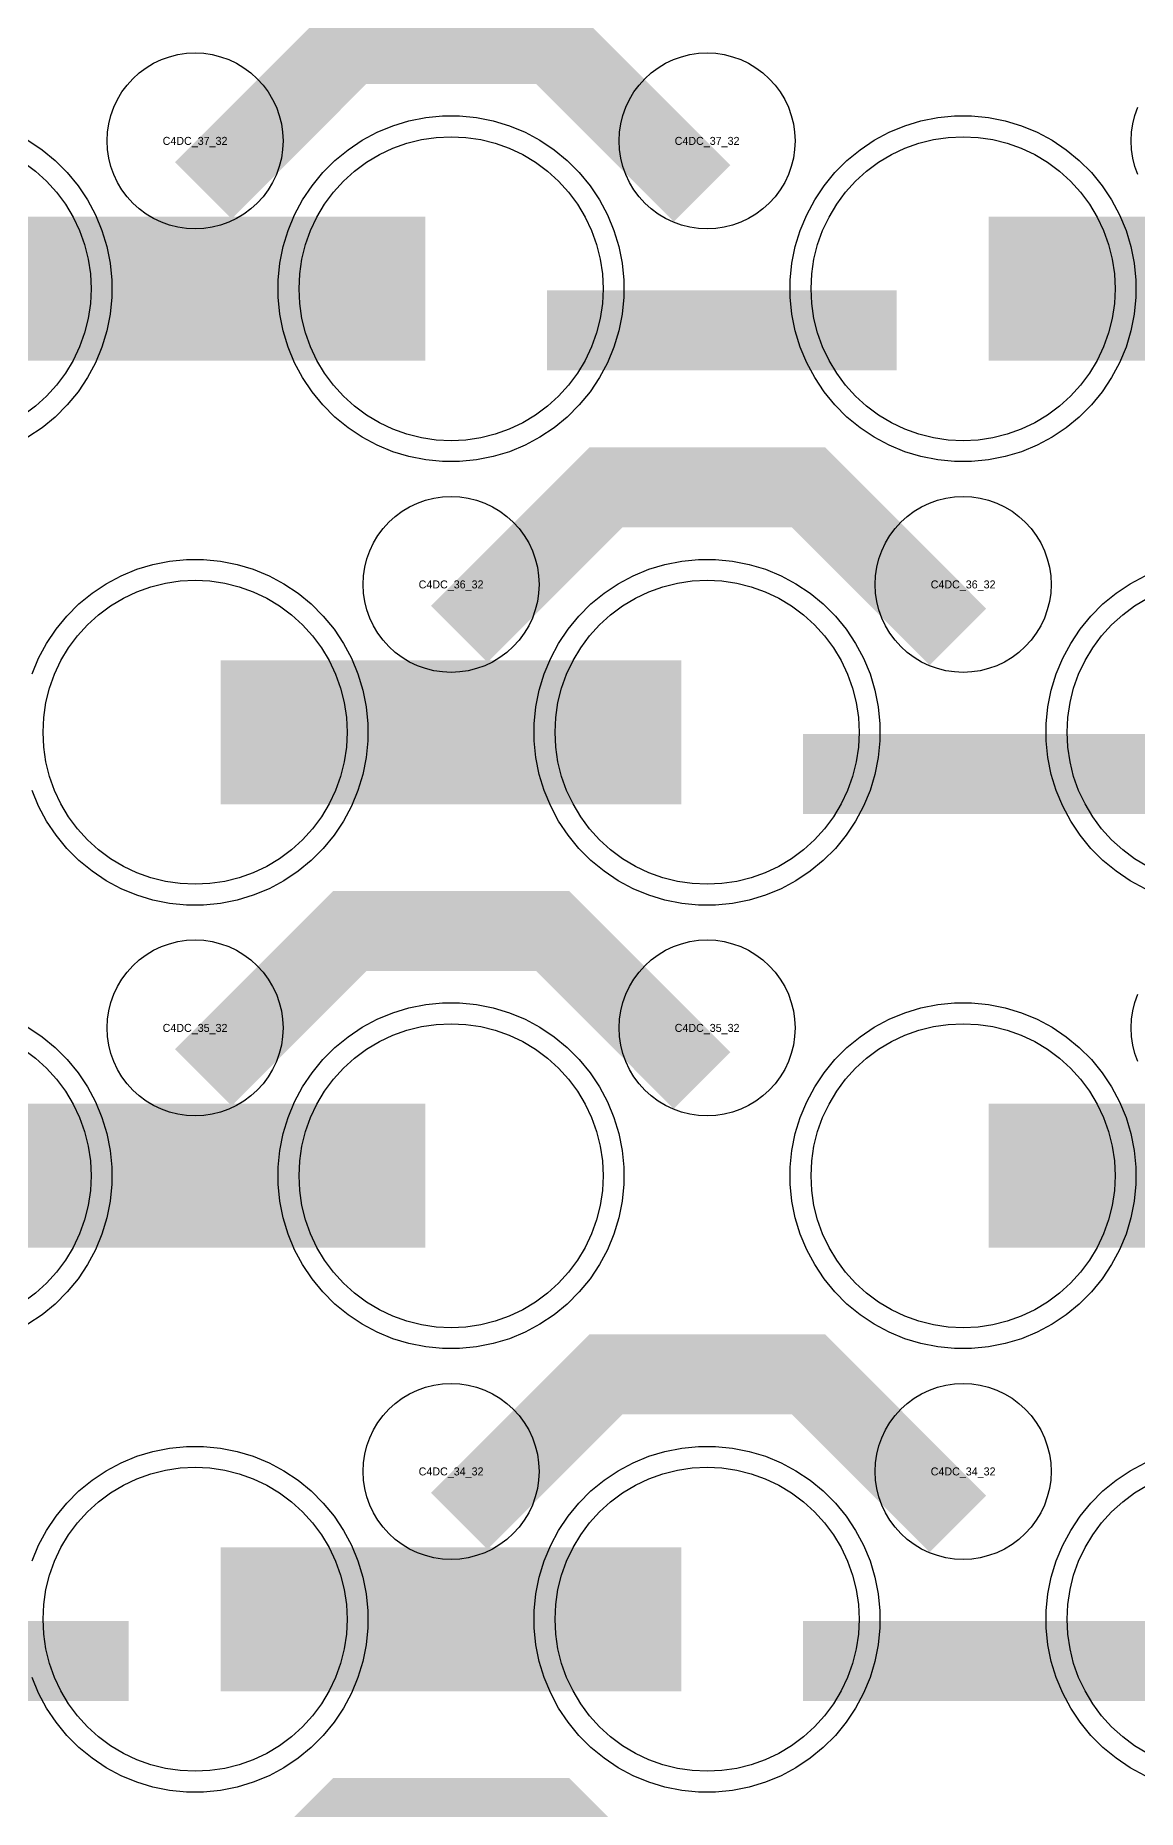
# Model space of a CAD drawing. Extents: x -11880 to 11880, y -14992 to 14992.
# Drawn here: x -1810 to -1466, y -10188 to -9634 of the extents above; entities that cross this region are included whole.
import ezdxf
from ezdxf.enums import TextEntityAlignment as Align

# ---------------------------------------------------------------- set-up
doc = ezdxf.new("R2010")
doc.units = 0
doc.header["$MEASUREMENT"] = 0
for name, color, linetype in [('GDS_775_DT_237', 138, 'CONTINUOUS'), ('RDL1_FS', 34, 'CONTINUOUS'), ('RDL_BS', 160, 'CONTINUOUS')]:
    doc.layers.add(name, color=color, linetype=linetype)

msp = doc.modelspace()

# ---------------------------------------------------------------- linework, layer by layer
at = {"layer": 'RDL1_FS'}
for points in [[(-1680, -9760.204), (-1684.657, -9759.975), (-1689.268, -9759.291), (-1693.791, -9758.159), (-1698.181, -9756.587), (-1702.395, -9754.595), (-1706.395, -9752.197), (-1710.14, -9749.419), (-1713.594, -9746.289), (-1716.724, -9742.835), (-1719.502, -9739.09), (-1721.9, -9735.09), (-1723.892, -9730.876), (-1725.464, -9726.486), (-1726.596, -9721.963), (-1727.28, -9717.352), (-1727.509, -9712.695), (-1727.28, -9708.038), (-1726.596, -9703.427), (-1725.464, -9698.904), (-1723.892, -9694.514), (-1721.9, -9690.3), (-1719.502, -9686.3), (-1716.724, -9682.555), (-1713.594, -9679.101), (-1710.14, -9675.971), (-1706.395, -9673.193), (-1702.395, -9670.795), (-1698.181, -9668.803), (-1693.791, -9667.231), (-1689.268, -9666.099), (-1684.657, -9665.415), (-1680, -9665.186), (-1675.343, -9665.415), (-1670.732, -9666.099), (-1666.209, -9667.231), (-1661.819, -9668.803), (-1657.605, -9670.795), (-1653.605, -9673.193), (-1649.86, -9675.971), (-1646.406, -9679.101), (-1643.276, -9682.555), (-1640.498, -9686.3), (-1638.1, -9690.3), (-1636.108, -9694.514), (-1634.536, -9698.904), (-1633.404, -9703.427), (-1632.72, -9708.038), (-1632.491, -9712.695), (-1632.72, -9717.352), (-1633.404, -9721.963), (-1634.536, -9726.486), (-1636.108, -9730.876), (-1638.1, -9735.09), (-1640.498, -9739.09), (-1643.276, -9742.835), (-1646.406, -9746.289), (-1649.86, -9749.419), (-1653.605, -9752.197), (-1657.605, -9754.595), (-1661.819, -9756.587), (-1666.209, -9758.159), (-1670.732, -9759.291), (-1675.343, -9759.975)], [(-1520, -9760.204), (-1524.657, -9759.975), (-1529.268, -9759.291), (-1533.791, -9758.159), (-1538.181, -9756.587), (-1542.395, -9754.595), (-1546.395, -9752.197), (-1550.14, -9749.419), (-1553.594, -9746.289), (-1556.724, -9742.835), (-1559.502, -9739.09), (-1561.9, -9735.09), (-1563.892, -9730.876), (-1565.464, -9726.486), (-1566.596, -9721.963), (-1567.28, -9717.352), (-1567.509, -9712.695), (-1567.28, -9708.038), (-1566.596, -9703.427), (-1565.464, -9698.904), (-1563.892, -9694.514), (-1561.9, -9690.3), (-1559.502, -9686.3), (-1556.724, -9682.555), (-1553.594, -9679.101), (-1550.14, -9675.971), (-1546.395, -9673.193), (-1542.395, -9670.795), (-1538.181, -9668.803), (-1533.791, -9667.231), (-1529.268, -9666.099), (-1524.657, -9665.415), (-1520, -9665.186), (-1515.343, -9665.415), (-1510.732, -9666.099), (-1506.209, -9667.231), (-1501.819, -9668.803), (-1497.605, -9670.795), (-1493.605, -9673.193), (-1489.86, -9675.971), (-1486.406, -9679.101), (-1483.276, -9682.555), (-1480.498, -9686.3), (-1478.1, -9690.3), (-1476.108, -9694.514), (-1474.536, -9698.904), (-1473.404, -9703.427), (-1472.72, -9708.038), (-1472.491, -9712.695), (-1472.72, -9717.352), (-1473.404, -9721.963), (-1474.536, -9726.486), (-1476.108, -9730.876), (-1478.1, -9735.09), (-1480.498, -9739.09), (-1483.276, -9742.835), (-1486.406, -9746.289), (-1489.86, -9749.419), (-1493.605, -9752.197), (-1497.605, -9754.595), (-1501.819, -9756.587), (-1506.209, -9758.159), (-1510.732, -9759.291), (-1515.343, -9759.975)], [(-1760, -9898.769), (-1764.657, -9898.54), (-1769.268, -9897.856), (-1773.791, -9896.724), (-1778.181, -9895.152), (-1782.395, -9893.16), (-1786.395, -9890.762), (-1790.14, -9887.984), (-1793.594, -9884.854), (-1796.724, -9881.4), (-1799.502, -9877.655), (-1801.9, -9873.655), (-1803.892, -9869.441), (-1805.464, -9865.051), (-1806.596, -9860.528), (-1807.28, -9855.917), (-1807.509, -9851.26), (-1807.28, -9846.603), (-1806.596, -9841.992), (-1805.464, -9837.469), (-1803.892, -9833.079), (-1801.9, -9828.865), (-1799.502, -9824.865), (-1796.724, -9821.12), (-1793.594, -9817.666), (-1790.14, -9814.536), (-1786.395, -9811.758), (-1782.395, -9809.36), (-1778.181, -9807.368), (-1773.791, -9805.796), (-1769.268, -9804.664), (-1764.657, -9803.98), (-1760, -9803.751), (-1755.343, -9803.98), (-1750.732, -9804.664), (-1746.209, -9805.796), (-1741.819, -9807.368), (-1737.605, -9809.36), (-1733.605, -9811.758), (-1729.86, -9814.536), (-1726.406, -9817.666), (-1723.276, -9821.12), (-1720.498, -9824.865), (-1718.1, -9828.865), (-1716.108, -9833.079), (-1714.536, -9837.469), (-1713.404, -9841.992), (-1712.72, -9846.603), (-1712.491, -9851.26), (-1712.72, -9855.917), (-1713.404, -9860.528), (-1714.536, -9865.051), (-1716.108, -9869.441), (-1718.1, -9873.655), (-1720.498, -9877.655), (-1723.276, -9881.4), (-1726.406, -9884.854), (-1729.86, -9887.984), (-1733.605, -9890.762), (-1737.605, -9893.16), (-1741.819, -9895.152), (-1746.209, -9896.724), (-1750.732, -9897.856), (-1755.343, -9898.54)], [(-1600, -9898.769), (-1604.657, -9898.54), (-1609.268, -9897.856), (-1613.791, -9896.724), (-1618.181, -9895.152), (-1622.395, -9893.16), (-1626.395, -9890.762), (-1630.14, -9887.984), (-1633.594, -9884.854), (-1636.724, -9881.4), (-1639.502, -9877.655), (-1641.9, -9873.655), (-1643.892, -9869.441), (-1645.464, -9865.051), (-1646.596, -9860.528), (-1647.28, -9855.917), (-1647.509, -9851.26), (-1647.28, -9846.603), (-1646.596, -9841.992), (-1645.464, -9837.469), (-1643.892, -9833.079), (-1641.9, -9828.865), (-1639.502, -9824.865), (-1636.724, -9821.12), (-1633.594, -9817.666), (-1630.14, -9814.536), (-1626.395, -9811.758), (-1622.395, -9809.36), (-1618.181, -9807.368), (-1613.791, -9805.796), (-1609.268, -9804.664), (-1604.657, -9803.98), (-1600, -9803.751), (-1595.343, -9803.98), (-1590.732, -9804.664), (-1586.209, -9805.796), (-1581.819, -9807.368), (-1577.605, -9809.36), (-1573.605, -9811.758), (-1569.86, -9814.536), (-1566.406, -9817.666), (-1563.276, -9821.12), (-1560.498, -9824.865), (-1558.1, -9828.865), (-1556.108, -9833.079), (-1554.536, -9837.469), (-1553.404, -9841.992), (-1552.72, -9846.603), (-1552.491, -9851.26), (-1552.72, -9855.917), (-1553.404, -9860.528), (-1554.536, -9865.051), (-1556.108, -9869.441), (-1558.1, -9873.655), (-1560.498, -9877.655), (-1563.276, -9881.4), (-1566.406, -9884.854), (-1569.86, -9887.984), (-1573.605, -9890.762), (-1577.605, -9893.16), (-1581.819, -9895.152), (-1586.209, -9896.724), (-1590.732, -9897.856), (-1595.343, -9898.54)], [(-1520, -10037.329), (-1524.657, -10037.1), (-1529.268, -10036.416), (-1533.791, -10035.284), (-1538.181, -10033.712), (-1542.395, -10031.72), (-1546.395, -10029.322), (-1550.14, -10026.544), (-1553.594, -10023.414), (-1556.724, -10019.96), (-1559.502, -10016.215), (-1561.9, -10012.215), (-1563.892, -10008.001), (-1565.464, -10003.611), (-1566.596, -9999.088), (-1567.28, -9994.477), (-1567.509, -9989.82), (-1567.28, -9985.163), (-1566.596, -9980.552), (-1565.464, -9976.029), (-1563.892, -9971.639), (-1561.9, -9967.425), (-1559.502, -9963.425), (-1556.724, -9959.68), (-1553.594, -9956.226), (-1550.14, -9953.096), (-1546.395, -9950.318), (-1542.395, -9947.92), (-1538.181, -9945.928), (-1533.791, -9944.356), (-1529.268, -9943.224), (-1524.657, -9942.54), (-1520, -9942.311), (-1515.343, -9942.54), (-1510.732, -9943.224), (-1506.209, -9944.356), (-1501.819, -9945.928), (-1497.605, -9947.92), (-1493.605, -9950.318), (-1489.86, -9953.096), (-1486.406, -9956.226), (-1483.276, -9959.68), (-1480.498, -9963.425), (-1478.1, -9967.425), (-1476.108, -9971.639), (-1474.536, -9976.029), (-1473.404, -9980.552), (-1472.72, -9985.163), (-1472.491, -9989.82), (-1472.72, -9994.477), (-1473.404, -9999.088), (-1474.536, -10003.611), (-1476.108, -10008.001), (-1478.1, -10012.215), (-1480.498, -10016.215), (-1483.276, -10019.96), (-1486.406, -10023.414), (-1489.86, -10026.544), (-1493.605, -10029.322), (-1497.605, -10031.72), (-1501.819, -10033.712), (-1506.209, -10035.284), (-1510.732, -10036.416), (-1515.343, -10037.1)], [(-1760, -10175.894), (-1764.657, -10175.665), (-1769.268, -10174.981), (-1773.791, -10173.849), (-1778.181, -10172.277), (-1782.395, -10170.285), (-1786.395, -10167.887), (-1790.14, -10165.109), (-1793.594, -10161.979), (-1796.724, -10158.525), (-1799.502, -10154.78), (-1801.9, -10150.78), (-1803.892, -10146.566), (-1805.464, -10142.176), (-1806.596, -10137.653), (-1807.28, -10133.042), (-1807.509, -10128.385), (-1807.28, -10123.728), (-1806.596, -10119.117), (-1805.464, -10114.594), (-1803.892, -10110.204), (-1801.9, -10105.99), (-1799.502, -10101.99), (-1796.724, -10098.245), (-1793.594, -10094.791), (-1790.14, -10091.661), (-1786.395, -10088.883), (-1782.395, -10086.485), (-1778.181, -10084.493), (-1773.791, -10082.921), (-1769.268, -10081.789), (-1764.657, -10081.105), (-1760, -10080.876), (-1755.343, -10081.105), (-1750.732, -10081.789), (-1746.209, -10082.921), (-1741.819, -10084.493), (-1737.605, -10086.485), (-1733.605, -10088.883), (-1729.86, -10091.661), (-1726.406, -10094.791), (-1723.276, -10098.245), (-1720.498, -10101.99), (-1718.1, -10105.99), (-1716.108, -10110.204), (-1714.536, -10114.594), (-1713.404, -10119.117), (-1712.72, -10123.728), (-1712.491, -10128.385), (-1712.72, -10133.042), (-1713.404, -10137.653), (-1714.536, -10142.176), (-1716.108, -10146.566), (-1718.1, -10150.78), (-1720.498, -10154.78), (-1723.276, -10158.525), (-1726.406, -10161.979), (-1729.86, -10165.109), (-1733.605, -10167.887), (-1737.605, -10170.285), (-1741.819, -10172.277), (-1746.209, -10173.849), (-1750.732, -10174.981), (-1755.343, -10175.665)], [(-1600, -10175.894), (-1604.657, -10175.665), (-1609.268, -10174.981), (-1613.791, -10173.849), (-1618.181, -10172.277), (-1622.395, -10170.285), (-1626.395, -10167.887), (-1630.14, -10165.109), (-1633.594, -10161.979), (-1636.724, -10158.525), (-1639.502, -10154.78), (-1641.9, -10150.78), (-1643.892, -10146.566), (-1645.464, -10142.176), (-1646.596, -10137.653), (-1647.28, -10133.042), (-1647.509, -10128.385), (-1647.28, -10123.728), (-1646.596, -10119.117), (-1645.464, -10114.594), (-1643.892, -10110.204), (-1641.9, -10105.99), (-1639.502, -10101.99), (-1636.724, -10098.245), (-1633.594, -10094.791), (-1630.14, -10091.661), (-1626.395, -10088.883), (-1622.395, -10086.485), (-1618.181, -10084.493), (-1613.791, -10082.921), (-1609.268, -10081.789), (-1604.657, -10081.105), (-1600, -10080.876), (-1595.343, -10081.105), (-1590.732, -10081.789), (-1586.209, -10082.921), (-1581.819, -10084.493), (-1577.605, -10086.485), (-1573.605, -10088.883), (-1569.86, -10091.661), (-1566.406, -10094.791), (-1563.276, -10098.245), (-1560.498, -10101.99), (-1558.1, -10105.99), (-1556.108, -10110.204), (-1554.536, -10114.594), (-1553.404, -10119.117), (-1552.72, -10123.728), (-1552.491, -10128.385), (-1552.72, -10133.042), (-1553.404, -10137.653), (-1554.536, -10142.176), (-1556.108, -10146.566), (-1558.1, -10150.78), (-1560.498, -10154.78), (-1563.276, -10158.525), (-1566.406, -10161.979), (-1569.86, -10165.109), (-1573.605, -10167.887), (-1577.605, -10170.285), (-1581.819, -10172.277), (-1586.209, -10173.849), (-1590.732, -10174.981), (-1595.343, -10175.665)]]:
    msp.add_lwpolyline(points, close=True, dxfattribs=at)
for points in [[(-1813.605, -9673.193), (-1809.86, -9675.971), (-1806.406, -9679.101), (-1803.276, -9682.555), (-1800.498, -9686.3), (-1798.1, -9690.3), (-1796.108, -9694.514), (-1794.536, -9698.904), (-1793.404, -9703.427), (-1792.72, -9708.038), (-1792.491, -9712.695), (-1792.72, -9717.352), (-1793.404, -9721.963), (-1794.536, -9726.486), (-1796.108, -9730.876), (-1798.1, -9735.09), (-1800.498, -9739.09), (-1803.276, -9742.835), (-1806.406, -9746.289), (-1809.86, -9749.419), (-1813.605, -9752.197)], [(-1462.395, -9893.16), (-1466.395, -9890.762), (-1470.14, -9887.984), (-1473.594, -9884.854), (-1476.724, -9881.4), (-1479.502, -9877.655), (-1481.9, -9873.655), (-1483.892, -9869.441), (-1485.464, -9865.051), (-1486.596, -9860.528), (-1487.28, -9855.917), (-1487.509, -9851.26), (-1487.28, -9846.603), (-1486.596, -9841.992), (-1485.464, -9837.469), (-1483.892, -9833.079), (-1481.9, -9828.865), (-1479.502, -9824.865), (-1476.724, -9821.12), (-1473.594, -9817.666), (-1470.14, -9814.536), (-1466.395, -9811.758), (-1462.395, -9809.36)], [(-1462.395, -10170.285), (-1466.395, -10167.887), (-1470.14, -10165.109), (-1473.594, -10161.979), (-1476.724, -10158.525), (-1479.502, -10154.78), (-1481.9, -10150.78), (-1483.892, -10146.566), (-1485.464, -10142.176), (-1486.596, -10137.653), (-1487.28, -10133.042), (-1487.509, -10128.385), (-1487.28, -10123.728), (-1486.596, -10119.117), (-1485.464, -10114.594), (-1483.892, -10110.204), (-1481.9, -10105.99), (-1479.502, -10101.99), (-1476.724, -10098.245), (-1473.594, -10094.791), (-1470.14, -10091.661), (-1466.395, -10088.883), (-1462.395, -10086.485)]]:
    msp.add_lwpolyline(points, dxfattribs=at)
for points in [[(-1831.998, -9712.695, 45, 45, 0), (-1759.998, -9712.695, 45, 45, 0)], [(-1759.998, -9712.695, 45, 45, 0), (-1687.998, -9712.695, 45, 45, 0)], [(-1511.998, -9712.695, 45, 45, 0), (-1439.998, -9712.695, 45, 45, 0)], [(-1751.998, -9851.26, 45, 45, 0), (-1679.998, -9851.26, 45, 45, 0)], [(-1679.998, -9851.26, 45, 45, 0), (-1607.998, -9851.26, 45, 45, 0)], [(-1511.998, -9989.82, 45, 45, 0), (-1439.998, -9989.82, 45, 45, 0)], [(-1751.998, -10128.385, 45, 45, 0), (-1679.998, -10128.385, 45, 45, 0)], [(-1679.998, -10128.385, 45, 45, 0), (-1607.998, -10128.385, 45, 45, 0)]]:
    msp.add_lwpolyline(points, format="xyseb", dxfattribs=at)
at = {"layer": 'RDL1_FS', "color": 240, "true_color": 0xed1f24}
msp.add_lwpolyline([(-1680, -10037.329), (-1684.657, -10037.1), (-1689.268, -10036.416), (-1693.791, -10035.284), (-1698.181, -10033.712), (-1702.395, -10031.72), (-1706.395, -10029.322), (-1710.14, -10026.544), (-1713.594, -10023.414), (-1716.724, -10019.96), (-1719.502, -10016.215), (-1721.9, -10012.215), (-1723.892, -10008.001), (-1725.464, -10003.611), (-1726.596, -9999.088), (-1727.28, -9994.477), (-1727.509, -9989.82), (-1727.28, -9985.163), (-1726.596, -9980.552), (-1725.464, -9976.029), (-1723.892, -9971.639), (-1721.9, -9967.425), (-1719.502, -9963.425), (-1716.724, -9959.68), (-1713.594, -9956.226), (-1710.14, -9953.096), (-1706.395, -9950.318), (-1702.395, -9947.92), (-1698.181, -9945.928), (-1693.791, -9944.356), (-1689.268, -9943.224), (-1684.657, -9942.54), (-1680, -9942.311), (-1675.343, -9942.54), (-1670.732, -9943.224), (-1666.209, -9944.356), (-1661.819, -9945.928), (-1657.605, -9947.92), (-1653.605, -9950.318), (-1649.86, -9953.096), (-1646.406, -9956.226), (-1643.276, -9959.68), (-1640.498, -9963.425), (-1638.1, -9967.425), (-1636.108, -9971.639), (-1634.536, -9976.029), (-1633.404, -9980.552), (-1632.72, -9985.163), (-1632.491, -9989.82), (-1632.72, -9994.477), (-1633.404, -9999.088), (-1634.536, -10003.611), (-1636.108, -10008.001), (-1638.1, -10012.215), (-1640.498, -10016.215), (-1643.276, -10019.96), (-1646.406, -10023.414), (-1649.86, -10026.544), (-1653.605, -10029.322), (-1657.605, -10031.72), (-1661.819, -10033.712), (-1666.209, -10035.284), (-1670.732, -10036.416), (-1675.343, -10037.1)], close=True, dxfattribs=at)
msp.add_lwpolyline([(-1813.605, -9950.318), (-1809.86, -9953.096), (-1806.406, -9956.226), (-1803.276, -9959.68), (-1800.498, -9963.425), (-1798.1, -9967.425), (-1796.108, -9971.639), (-1794.536, -9976.029), (-1793.404, -9980.552), (-1792.72, -9985.163), (-1792.491, -9989.82), (-1792.72, -9994.477), (-1793.404, -9999.088), (-1794.536, -10003.611), (-1796.108, -10008.001), (-1798.1, -10012.215), (-1800.498, -10016.215), (-1803.276, -10019.96), (-1806.406, -10023.414), (-1809.86, -10026.544), (-1813.605, -10029.322)], dxfattribs=at)
for points in [[(-1831.998, -9989.82, 45, 45, 0), (-1759.998, -9989.82, 45, 45, 0)], [(-1759.998, -9989.82, 45, 45, 0), (-1687.998, -9989.82, 45, 45, 0)]]:
    msp.add_lwpolyline(points, format="xyseb", dxfattribs=at)
at = {"layer": 'RDL_BS'}
for points in [[(-1757.438, -9682.009, 25, 25, 0), (-1711.623, -9636.194, 25, 25, 0), (-1678.07, -9636.194, 25, 25, 0)], [(-1601.599, -9682.908, 25, 25, 0), (-1648.313, -9636.194, 25, 25, 0), (-1678.071, -9636.194, 25, 25, 0)], [(-1649.984, -9725.708, 25, 25, 0), (-1540.719, -9725.708, 25, 25, 0)], [(-1677.438, -9820.574, 25, 25, 0), (-1631.623, -9774.759, 25, 25, 0), (-1598.07, -9774.759, 25, 25, 0)], [(-1521.599, -9821.473, 25, 25, 0), (-1568.313, -9774.759, 25, 25, 0), (-1598.071, -9774.759, 25, 25, 0)], [(-1569.984, -9864.273, 25, 25, 0), (-1460.719, -9864.273, 25, 25, 0)], [(-1757.438, -9959.134, 25, 25, 0), (-1711.623, -9913.319, 25, 25, 0), (-1678.07, -9913.319, 25, 25, 0)], [(-1601.599, -9960.033, 25, 25, 0), (-1648.313, -9913.319, 25, 25, 0), (-1678.071, -9913.319, 25, 25, 0)], [(-1677.438, -10097.699, 25, 25, 0), (-1631.623, -10051.884, 25, 25, 0), (-1598.07, -10051.884, 25, 25, 0)], [(-1521.599, -10098.598, 25, 25, 0), (-1568.313, -10051.884, 25, 25, 0), (-1598.071, -10051.884, 25, 25, 0)], [(-1889.984, -10141.398, 25, 25, 0), (-1780.719, -10141.398, 25, 25, 0)], [(-1569.984, -10141.398, 25, 25, 0), (-1460.719, -10141.398, 25, 25, 0)], [(-1757.438, -10236.264, 25, 25, 0), (-1711.623, -10190.449, 25, 25, 0), (-1678.07, -10190.449, 25, 25, 0)], [(-1601.599, -10237.163, 25, 25, 0), (-1648.313, -10190.449, 25, 25, 0), (-1678.071, -10190.449, 25, 25, 0)]]:
    msp.add_lwpolyline(points, format="xyseb", dxfattribs=at)
for points in [[(-1760, -9694.001), (-1762.693, -9693.869), (-1765.365, -9693.473), (-1767.984, -9692.816), (-1770.519, -9691.909), (-1772.956, -9690.757), (-1775.28, -9689.364), (-1777.443, -9687.761), (-1779.442, -9685.949), (-1781.254, -9683.95), (-1782.857, -9681.787), (-1784.25, -9679.463), (-1785.402, -9677.026), (-1786.309, -9674.491), (-1786.966, -9671.872), (-1787.362, -9669.2), (-1787.494, -9666.507), (-1787.362, -9663.814), (-1786.966, -9661.142), (-1786.309, -9658.523), (-1785.402, -9655.988), (-1784.25, -9653.551), (-1782.857, -9651.227), (-1781.254, -9649.064), (-1779.442, -9647.065), (-1777.443, -9645.253), (-1775.28, -9643.65), (-1772.956, -9642.257), (-1770.519, -9641.105), (-1767.984, -9640.198), (-1765.365, -9639.541), (-1762.693, -9639.145), (-1760, -9639.013), (-1757.307, -9639.145), (-1754.635, -9639.541), (-1752.016, -9640.198), (-1749.481, -9641.105), (-1747.044, -9642.257), (-1744.72, -9643.65), (-1742.557, -9645.253), (-1740.558, -9647.065), (-1738.746, -9649.064), (-1737.143, -9651.227), (-1735.75, -9653.551), (-1734.598, -9655.988), (-1733.691, -9658.523), (-1733.034, -9661.142), (-1732.638, -9663.814), (-1732.506, -9666.507), (-1732.638, -9669.2), (-1733.034, -9671.872), (-1733.691, -9674.491), (-1734.598, -9677.026), (-1735.75, -9679.463), (-1737.143, -9681.787), (-1738.746, -9683.95), (-1740.558, -9685.949), (-1742.557, -9687.761), (-1744.72, -9689.364), (-1747.044, -9690.757), (-1749.481, -9691.909), (-1752.016, -9692.816), (-1754.635, -9693.473), (-1757.307, -9693.869)], [(-1600, -9694.001), (-1602.693, -9693.869), (-1605.365, -9693.473), (-1607.984, -9692.816), (-1610.519, -9691.909), (-1612.956, -9690.757), (-1615.28, -9689.364), (-1617.443, -9687.761), (-1619.442, -9685.949), (-1621.254, -9683.95), (-1622.857, -9681.787), (-1624.25, -9679.463), (-1625.402, -9677.026), (-1626.309, -9674.491), (-1626.966, -9671.872), (-1627.362, -9669.2), (-1627.494, -9666.507), (-1627.362, -9663.814), (-1626.966, -9661.142), (-1626.309, -9658.523), (-1625.402, -9655.988), (-1624.25, -9653.551), (-1622.857, -9651.227), (-1621.254, -9649.064), (-1619.442, -9647.065), (-1617.443, -9645.253), (-1615.28, -9643.65), (-1612.956, -9642.257), (-1610.519, -9641.105), (-1607.984, -9640.198), (-1605.365, -9639.541), (-1602.693, -9639.145), (-1600, -9639.013), (-1597.307, -9639.145), (-1594.635, -9639.541), (-1592.016, -9640.198), (-1589.481, -9641.105), (-1587.044, -9642.257), (-1584.72, -9643.65), (-1582.557, -9645.253), (-1580.558, -9647.065), (-1578.746, -9649.064), (-1577.143, -9651.227), (-1575.75, -9653.551), (-1574.598, -9655.988), (-1573.691, -9658.523), (-1573.034, -9661.142), (-1572.638, -9663.814), (-1572.506, -9666.507), (-1572.638, -9669.2), (-1573.034, -9671.872), (-1573.691, -9674.491), (-1574.598, -9677.026), (-1575.75, -9679.463), (-1577.143, -9681.787), (-1578.746, -9683.95), (-1580.558, -9685.949), (-1582.557, -9687.761), (-1584.72, -9689.364), (-1587.044, -9690.757), (-1589.481, -9691.909), (-1592.016, -9692.816), (-1594.635, -9693.473), (-1597.307, -9693.869)], [(-1682.644, -9766.695), (-1687.938, -9766.178), (-1693.165, -9765.132), (-1698.205, -9763.601), (-1703.115, -9761.57), (-1707.777, -9759.078), (-1712.191, -9756.131), (-1716.292, -9752.769), (-1720.074, -9748.987), (-1723.436, -9744.886), (-1726.383, -9740.472), (-1728.875, -9735.81), (-1730.906, -9730.9), (-1732.437, -9725.86), (-1733.483, -9720.633), (-1734, -9715.339), (-1734, -9710.051), (-1733.483, -9704.757), (-1732.437, -9699.53), (-1730.906, -9694.49), (-1728.875, -9689.58), (-1726.383, -9684.918), (-1723.436, -9680.504), (-1720.074, -9676.403), (-1716.292, -9672.621), (-1712.191, -9669.259), (-1707.777, -9666.312), (-1703.115, -9663.82), (-1698.205, -9661.789), (-1693.165, -9660.258), (-1687.938, -9659.212), (-1682.644, -9658.695), (-1677.356, -9658.695), (-1672.062, -9659.212), (-1666.835, -9660.258), (-1661.795, -9661.789), (-1656.885, -9663.82), (-1652.223, -9666.312), (-1647.809, -9669.259), (-1643.708, -9672.621), (-1639.926, -9676.403), (-1636.564, -9680.504), (-1633.617, -9684.918), (-1631.125, -9689.58), (-1629.094, -9694.49), (-1627.563, -9699.53), (-1626.517, -9704.757), (-1626, -9710.051), (-1626, -9715.339), (-1626.517, -9720.633), (-1627.563, -9725.86), (-1629.094, -9730.9), (-1631.125, -9735.81), (-1633.617, -9740.472), (-1636.564, -9744.886), (-1639.926, -9748.987), (-1643.708, -9752.769), (-1647.809, -9756.131), (-1652.223, -9759.078), (-1656.885, -9761.57), (-1661.795, -9763.601), (-1666.835, -9765.132), (-1672.062, -9766.178), (-1677.356, -9766.695)], [(-1522.644, -9766.695), (-1527.938, -9766.178), (-1533.165, -9765.132), (-1538.205, -9763.601), (-1543.115, -9761.57), (-1547.777, -9759.078), (-1552.191, -9756.131), (-1556.292, -9752.769), (-1560.074, -9748.987), (-1563.436, -9744.886), (-1566.383, -9740.472), (-1568.875, -9735.81), (-1570.906, -9730.9), (-1572.437, -9725.86), (-1573.483, -9720.633), (-1574, -9715.339), (-1574, -9710.051), (-1573.483, -9704.757), (-1572.437, -9699.53), (-1570.906, -9694.49), (-1568.875, -9689.58), (-1566.383, -9684.918), (-1563.436, -9680.504), (-1560.074, -9676.403), (-1556.292, -9672.621), (-1552.191, -9669.259), (-1547.777, -9666.312), (-1543.115, -9663.82), (-1538.205, -9661.789), (-1533.165, -9660.258), (-1527.938, -9659.212), (-1522.644, -9658.695), (-1517.356, -9658.695), (-1512.062, -9659.212), (-1506.835, -9660.258), (-1501.795, -9661.789), (-1496.885, -9663.82), (-1492.223, -9666.312), (-1487.809, -9669.259), (-1483.708, -9672.621), (-1479.926, -9676.403), (-1476.564, -9680.504), (-1473.617, -9684.918), (-1471.125, -9689.58), (-1469.094, -9694.49), (-1467.563, -9699.53), (-1466.517, -9704.757), (-1466, -9710.051), (-1466, -9715.339), (-1466.517, -9720.633), (-1467.563, -9725.86), (-1469.094, -9730.9), (-1471.125, -9735.81), (-1473.617, -9740.472), (-1476.564, -9744.886), (-1479.926, -9748.987), (-1483.708, -9752.769), (-1487.809, -9756.131), (-1492.223, -9759.078), (-1496.885, -9761.57), (-1501.795, -9763.601), (-1506.835, -9765.132), (-1512.062, -9766.178), (-1517.356, -9766.695)], [(-1680, -9832.566), (-1682.693, -9832.434), (-1685.365, -9832.038), (-1687.984, -9831.381), (-1690.519, -9830.474), (-1692.956, -9829.322), (-1695.28, -9827.929), (-1697.443, -9826.326), (-1699.442, -9824.514), (-1701.254, -9822.515), (-1702.857, -9820.352), (-1704.25, -9818.028), (-1705.402, -9815.591), (-1706.309, -9813.056), (-1706.966, -9810.437), (-1707.362, -9807.765), (-1707.494, -9805.072), (-1707.362, -9802.379), (-1706.966, -9799.707), (-1706.309, -9797.088), (-1705.402, -9794.553), (-1704.25, -9792.116), (-1702.857, -9789.792), (-1701.254, -9787.629), (-1699.442, -9785.63), (-1697.443, -9783.818), (-1695.28, -9782.215), (-1692.956, -9780.822), (-1690.519, -9779.67), (-1687.984, -9778.763), (-1685.365, -9778.106), (-1682.693, -9777.71), (-1680, -9777.578), (-1677.307, -9777.71), (-1674.635, -9778.106), (-1672.016, -9778.763), (-1669.481, -9779.67), (-1667.044, -9780.822), (-1664.72, -9782.215), (-1662.557, -9783.818), (-1660.558, -9785.63), (-1658.746, -9787.629), (-1657.143, -9789.792), (-1655.75, -9792.116), (-1654.598, -9794.553), (-1653.691, -9797.088), (-1653.034, -9799.707), (-1652.638, -9802.379), (-1652.506, -9805.072), (-1652.638, -9807.765), (-1653.034, -9810.437), (-1653.691, -9813.056), (-1654.598, -9815.591), (-1655.75, -9818.028), (-1657.143, -9820.352), (-1658.746, -9822.515), (-1660.558, -9824.514), (-1662.557, -9826.326), (-1664.72, -9827.929), (-1667.044, -9829.322), (-1669.481, -9830.474), (-1672.016, -9831.381), (-1674.635, -9832.038), (-1677.307, -9832.434)], [(-1520, -9832.566), (-1522.693, -9832.434), (-1525.365, -9832.038), (-1527.984, -9831.381), (-1530.519, -9830.474), (-1532.956, -9829.322), (-1535.28, -9827.929), (-1537.443, -9826.326), (-1539.442, -9824.514), (-1541.254, -9822.515), (-1542.857, -9820.352), (-1544.25, -9818.028), (-1545.402, -9815.591), (-1546.309, -9813.056), (-1546.966, -9810.437), (-1547.362, -9807.765), (-1547.494, -9805.072), (-1547.362, -9802.379), (-1546.966, -9799.707), (-1546.309, -9797.088), (-1545.402, -9794.553), (-1544.25, -9792.116), (-1542.857, -9789.792), (-1541.254, -9787.629), (-1539.442, -9785.63), (-1537.443, -9783.818), (-1535.28, -9782.215), (-1532.956, -9780.822), (-1530.519, -9779.67), (-1527.984, -9778.763), (-1525.365, -9778.106), (-1522.693, -9777.71), (-1520, -9777.578), (-1517.307, -9777.71), (-1514.635, -9778.106), (-1512.016, -9778.763), (-1509.481, -9779.67), (-1507.044, -9780.822), (-1504.72, -9782.215), (-1502.557, -9783.818), (-1500.558, -9785.63), (-1498.746, -9787.629), (-1497.143, -9789.792), (-1495.75, -9792.116), (-1494.598, -9794.553), (-1493.691, -9797.088), (-1493.034, -9799.707), (-1492.638, -9802.379), (-1492.506, -9805.072), (-1492.638, -9807.765), (-1493.034, -9810.437), (-1493.691, -9813.056), (-1494.598, -9815.591), (-1495.75, -9818.028), (-1497.143, -9820.352), (-1498.746, -9822.515), (-1500.558, -9824.514), (-1502.557, -9826.326), (-1504.72, -9827.929), (-1507.044, -9829.322), (-1509.481, -9830.474), (-1512.016, -9831.381), (-1514.635, -9832.038), (-1517.307, -9832.434)], [(-1602.644, -9905.26), (-1607.938, -9904.743), (-1613.165, -9903.697), (-1618.205, -9902.166), (-1623.115, -9900.135), (-1627.777, -9897.643), (-1632.191, -9894.696), (-1636.292, -9891.334), (-1640.074, -9887.552), (-1643.436, -9883.451), (-1646.383, -9879.037), (-1648.875, -9874.375), (-1650.906, -9869.465), (-1652.437, -9864.425), (-1653.483, -9859.198), (-1654, -9853.904), (-1654, -9848.616), (-1653.483, -9843.322), (-1652.437, -9838.095), (-1650.906, -9833.055), (-1648.875, -9828.145), (-1646.383, -9823.483), (-1643.436, -9819.069), (-1640.074, -9814.968), (-1636.292, -9811.186), (-1632.191, -9807.824), (-1627.777, -9804.877), (-1623.115, -9802.385), (-1618.205, -9800.354), (-1613.165, -9798.823), (-1607.938, -9797.777), (-1602.644, -9797.26), (-1597.356, -9797.26), (-1592.062, -9797.777), (-1586.835, -9798.823), (-1581.795, -9800.354), (-1576.885, -9802.385), (-1572.223, -9804.877), (-1567.809, -9807.824), (-1563.708, -9811.186), (-1559.926, -9814.968), (-1556.564, -9819.069), (-1553.617, -9823.483), (-1551.125, -9828.145), (-1549.094, -9833.055), (-1547.563, -9838.095), (-1546.517, -9843.322), (-1546, -9848.616), (-1546, -9853.904), (-1546.517, -9859.198), (-1547.563, -9864.425), (-1549.094, -9869.465), (-1551.125, -9874.375), (-1553.617, -9879.037), (-1556.564, -9883.451), (-1559.926, -9887.552), (-1563.708, -9891.334), (-1567.809, -9894.696), (-1572.223, -9897.643), (-1576.885, -9900.135), (-1581.795, -9902.166), (-1586.835, -9903.697), (-1592.062, -9904.743), (-1597.356, -9905.26)], [(-1760, -9971.126), (-1762.693, -9970.994), (-1765.365, -9970.598), (-1767.984, -9969.941), (-1770.519, -9969.034), (-1772.956, -9967.882), (-1775.28, -9966.489), (-1777.443, -9964.886), (-1779.442, -9963.074), (-1781.254, -9961.075), (-1782.857, -9958.912), (-1784.25, -9956.588), (-1785.402, -9954.151), (-1786.309, -9951.616), (-1786.966, -9948.997), (-1787.362, -9946.325), (-1787.494, -9943.632), (-1787.362, -9940.939), (-1786.966, -9938.267), (-1786.309, -9935.648), (-1785.402, -9933.113), (-1784.25, -9930.676), (-1782.857, -9928.352), (-1781.254, -9926.189), (-1779.442, -9924.19), (-1777.443, -9922.378), (-1775.28, -9920.775), (-1772.956, -9919.382), (-1770.519, -9918.23), (-1767.984, -9917.323), (-1765.365, -9916.666), (-1762.693, -9916.27), (-1760, -9916.138), (-1757.307, -9916.27), (-1754.635, -9916.666), (-1752.016, -9917.323), (-1749.481, -9918.23), (-1747.044, -9919.382), (-1744.72, -9920.775), (-1742.557, -9922.378), (-1740.558, -9924.19), (-1738.746, -9926.189), (-1737.143, -9928.352), (-1735.75, -9930.676), (-1734.598, -9933.113), (-1733.691, -9935.648), (-1733.034, -9938.267), (-1732.638, -9940.939), (-1732.506, -9943.632), (-1732.638, -9946.325), (-1733.034, -9948.997), (-1733.691, -9951.616), (-1734.598, -9954.151), (-1735.75, -9956.588), (-1737.143, -9958.912), (-1738.746, -9961.075), (-1740.558, -9963.074), (-1742.557, -9964.886), (-1744.72, -9966.489), (-1747.044, -9967.882), (-1749.481, -9969.034), (-1752.016, -9969.941), (-1754.635, -9970.598), (-1757.307, -9970.994)], [(-1600, -9971.126), (-1602.693, -9970.994), (-1605.365, -9970.598), (-1607.984, -9969.941), (-1610.519, -9969.034), (-1612.956, -9967.882), (-1615.28, -9966.489), (-1617.443, -9964.886), (-1619.442, -9963.074), (-1621.254, -9961.075), (-1622.857, -9958.912), (-1624.25, -9956.588), (-1625.402, -9954.151), (-1626.309, -9951.616), (-1626.966, -9948.997), (-1627.362, -9946.325), (-1627.494, -9943.632), (-1627.362, -9940.939), (-1626.966, -9938.267), (-1626.309, -9935.648), (-1625.402, -9933.113), (-1624.25, -9930.676), (-1622.857, -9928.352), (-1621.254, -9926.189), (-1619.442, -9924.19), (-1617.443, -9922.378), (-1615.28, -9920.775), (-1612.956, -9919.382), (-1610.519, -9918.23), (-1607.984, -9917.323), (-1605.365, -9916.666), (-1602.693, -9916.27), (-1600, -9916.138), (-1597.307, -9916.27), (-1594.635, -9916.666), (-1592.016, -9917.323), (-1589.481, -9918.23), (-1587.044, -9919.382), (-1584.72, -9920.775), (-1582.557, -9922.378), (-1580.558, -9924.19), (-1578.746, -9926.189), (-1577.143, -9928.352), (-1575.75, -9930.676), (-1574.598, -9933.113), (-1573.691, -9935.648), (-1573.034, -9938.267), (-1572.638, -9940.939), (-1572.506, -9943.632), (-1572.638, -9946.325), (-1573.034, -9948.997), (-1573.691, -9951.616), (-1574.598, -9954.151), (-1575.75, -9956.588), (-1577.143, -9958.912), (-1578.746, -9961.075), (-1580.558, -9963.074), (-1582.557, -9964.886), (-1584.72, -9966.489), (-1587.044, -9967.882), (-1589.481, -9969.034), (-1592.016, -9969.941), (-1594.635, -9970.598), (-1597.307, -9970.994)], [(-1522.644, -10043.82), (-1527.938, -10043.303), (-1533.165, -10042.257), (-1538.205, -10040.726), (-1543.115, -10038.695), (-1547.777, -10036.203), (-1552.191, -10033.256), (-1556.292, -10029.894), (-1560.074, -10026.112), (-1563.436, -10022.011), (-1566.383, -10017.597), (-1568.875, -10012.935), (-1570.906, -10008.025), (-1572.437, -10002.985), (-1573.483, -9997.758), (-1574, -9992.464), (-1574, -9987.176), (-1573.483, -9981.882), (-1572.437, -9976.655), (-1570.906, -9971.615), (-1568.875, -9966.705), (-1566.383, -9962.043), (-1563.436, -9957.629), (-1560.074, -9953.528), (-1556.292, -9949.746), (-1552.191, -9946.384), (-1547.777, -9943.437), (-1543.115, -9940.945), (-1538.205, -9938.914), (-1533.165, -9937.383), (-1527.938, -9936.337), (-1522.644, -9935.82), (-1517.356, -9935.82), (-1512.062, -9936.337), (-1506.835, -9937.383), (-1501.795, -9938.914), (-1496.885, -9940.945), (-1492.223, -9943.437), (-1487.809, -9946.384), (-1483.708, -9949.746), (-1479.926, -9953.528), (-1476.564, -9957.629), (-1473.617, -9962.043), (-1471.125, -9966.705), (-1469.094, -9971.615), (-1467.563, -9976.655), (-1466.517, -9981.882), (-1466, -9987.176), (-1466, -9992.464), (-1466.517, -9997.758), (-1467.563, -10002.985), (-1469.094, -10008.025), (-1471.125, -10012.935), (-1473.617, -10017.597), (-1476.564, -10022.011), (-1479.926, -10026.112), (-1483.708, -10029.894), (-1487.809, -10033.256), (-1492.223, -10036.203), (-1496.885, -10038.695), (-1501.795, -10040.726), (-1506.835, -10042.257), (-1512.062, -10043.303), (-1517.356, -10043.82)], [(-1680, -10109.691), (-1682.693, -10109.559), (-1685.365, -10109.163), (-1687.984, -10108.506), (-1690.519, -10107.599), (-1692.956, -10106.447), (-1695.28, -10105.054), (-1697.443, -10103.451), (-1699.442, -10101.639), (-1701.254, -10099.64), (-1702.857, -10097.477), (-1704.25, -10095.153), (-1705.402, -10092.716), (-1706.309, -10090.181), (-1706.966, -10087.562), (-1707.362, -10084.89), (-1707.494, -10082.197), (-1707.362, -10079.504), (-1706.966, -10076.832), (-1706.309, -10074.213), (-1705.402, -10071.678), (-1704.25, -10069.241), (-1702.857, -10066.917), (-1701.254, -10064.754), (-1699.442, -10062.755), (-1697.443, -10060.943), (-1695.28, -10059.34), (-1692.956, -10057.947), (-1690.519, -10056.795), (-1687.984, -10055.888), (-1685.365, -10055.231), (-1682.693, -10054.835), (-1680, -10054.703), (-1677.307, -10054.835), (-1674.635, -10055.231), (-1672.016, -10055.888), (-1669.481, -10056.795), (-1667.044, -10057.947), (-1664.72, -10059.34), (-1662.557, -10060.943), (-1660.558, -10062.755), (-1658.746, -10064.754), (-1657.143, -10066.917), (-1655.75, -10069.241), (-1654.598, -10071.678), (-1653.691, -10074.213), (-1653.034, -10076.832), (-1652.638, -10079.504), (-1652.506, -10082.197), (-1652.638, -10084.89), (-1653.034, -10087.562), (-1653.691, -10090.181), (-1654.598, -10092.716), (-1655.75, -10095.153), (-1657.143, -10097.477), (-1658.746, -10099.64), (-1660.558, -10101.639), (-1662.557, -10103.451), (-1664.72, -10105.054), (-1667.044, -10106.447), (-1669.481, -10107.599), (-1672.016, -10108.506), (-1674.635, -10109.163), (-1677.307, -10109.559)], [(-1520, -10109.691), (-1522.693, -10109.559), (-1525.365, -10109.163), (-1527.984, -10108.506), (-1530.519, -10107.599), (-1532.956, -10106.447), (-1535.28, -10105.054), (-1537.443, -10103.451), (-1539.442, -10101.639), (-1541.254, -10099.64), (-1542.857, -10097.477), (-1544.25, -10095.153), (-1545.402, -10092.716), (-1546.309, -10090.181), (-1546.966, -10087.562), (-1547.362, -10084.89), (-1547.494, -10082.197), (-1547.362, -10079.504), (-1546.966, -10076.832), (-1546.309, -10074.213), (-1545.402, -10071.678), (-1544.25, -10069.241), (-1542.857, -10066.917), (-1541.254, -10064.754), (-1539.442, -10062.755), (-1537.443, -10060.943), (-1535.28, -10059.34), (-1532.956, -10057.947), (-1530.519, -10056.795), (-1527.984, -10055.888), (-1525.365, -10055.231), (-1522.693, -10054.835), (-1520, -10054.703), (-1517.307, -10054.835), (-1514.635, -10055.231), (-1512.016, -10055.888), (-1509.481, -10056.795), (-1507.044, -10057.947), (-1504.72, -10059.34), (-1502.557, -10060.943), (-1500.558, -10062.755), (-1498.746, -10064.754), (-1497.143, -10066.917), (-1495.75, -10069.241), (-1494.598, -10071.678), (-1493.691, -10074.213), (-1493.034, -10076.832), (-1492.638, -10079.504), (-1492.506, -10082.197), (-1492.638, -10084.89), (-1493.034, -10087.562), (-1493.691, -10090.181), (-1494.598, -10092.716), (-1495.75, -10095.153), (-1497.143, -10097.477), (-1498.746, -10099.64), (-1500.558, -10101.639), (-1502.557, -10103.451), (-1504.72, -10105.054), (-1507.044, -10106.447), (-1509.481, -10107.599), (-1512.016, -10108.506), (-1514.635, -10109.163), (-1517.307, -10109.559)], [(-1602.644, -10182.385), (-1607.938, -10181.868), (-1613.165, -10180.822), (-1618.205, -10179.291), (-1623.115, -10177.26), (-1627.777, -10174.768), (-1632.191, -10171.821), (-1636.292, -10168.459), (-1640.074, -10164.677), (-1643.436, -10160.576), (-1646.383, -10156.162), (-1648.875, -10151.5), (-1650.906, -10146.59), (-1652.437, -10141.55), (-1653.483, -10136.323), (-1654, -10131.029), (-1654, -10125.741), (-1653.483, -10120.447), (-1652.437, -10115.22), (-1650.906, -10110.18), (-1648.875, -10105.27), (-1646.383, -10100.608), (-1643.436, -10096.194), (-1640.074, -10092.093), (-1636.292, -10088.311), (-1632.191, -10084.949), (-1627.777, -10082.002), (-1623.115, -10079.51), (-1618.205, -10077.479), (-1613.165, -10075.948), (-1607.938, -10074.902), (-1602.644, -10074.385), (-1597.356, -10074.385), (-1592.062, -10074.902), (-1586.835, -10075.948), (-1581.795, -10077.479), (-1576.885, -10079.51), (-1572.223, -10082.002), (-1567.809, -10084.949), (-1563.708, -10088.311), (-1559.926, -10092.093), (-1556.564, -10096.194), (-1553.617, -10100.608), (-1551.125, -10105.27), (-1549.094, -10110.18), (-1547.563, -10115.22), (-1546.517, -10120.447), (-1546, -10125.741), (-1546, -10131.029), (-1546.517, -10136.323), (-1547.563, -10141.55), (-1549.094, -10146.59), (-1551.125, -10151.5), (-1553.617, -10156.162), (-1556.564, -10160.576), (-1559.926, -10164.677), (-1563.708, -10168.459), (-1567.809, -10171.821), (-1572.223, -10174.768), (-1576.885, -10177.26), (-1581.795, -10179.291), (-1586.835, -10180.822), (-1592.062, -10181.868), (-1597.356, -10182.385)]]:
    msp.add_lwpolyline(points, close=True, dxfattribs=at)
for points in [[(-1465.402, -9677.026), (-1466.309, -9674.491), (-1466.966, -9671.872), (-1467.362, -9669.2), (-1467.494, -9666.507), (-1467.362, -9663.814), (-1466.966, -9661.142), (-1466.309, -9658.523), (-1465.402, -9655.988)], [(-1812.223, -9666.312), (-1807.809, -9669.259), (-1803.708, -9672.621), (-1799.926, -9676.403), (-1796.564, -9680.504), (-1793.617, -9684.918), (-1791.125, -9689.58), (-1789.094, -9694.49), (-1787.563, -9699.53), (-1786.517, -9704.757), (-1786, -9710.051), (-1786, -9715.339), (-1786.517, -9720.633), (-1787.563, -9725.86), (-1789.094, -9730.9), (-1791.125, -9735.81), (-1793.617, -9740.472), (-1796.564, -9744.886), (-1799.926, -9748.987), (-1803.708, -9752.769), (-1807.809, -9756.131), (-1812.223, -9759.078)], [(-1810.906, -9833.055), (-1808.875, -9828.145), (-1806.383, -9823.483), (-1803.436, -9819.069), (-1800.074, -9814.968), (-1796.292, -9811.186), (-1792.191, -9807.824), (-1787.777, -9804.877), (-1783.115, -9802.385), (-1778.205, -9800.354), (-1773.165, -9798.823), (-1767.938, -9797.777), (-1762.644, -9797.26), (-1757.356, -9797.26), (-1752.062, -9797.777), (-1746.835, -9798.823), (-1741.795, -9800.354), (-1736.885, -9802.385), (-1732.223, -9804.877), (-1727.809, -9807.824), (-1723.708, -9811.186), (-1719.926, -9814.968), (-1716.564, -9819.069), (-1713.617, -9823.483), (-1711.125, -9828.145), (-1709.094, -9833.055), (-1707.563, -9838.095), (-1706.517, -9843.322), (-1706, -9848.616), (-1706, -9853.904), (-1706.517, -9859.198), (-1707.563, -9864.425), (-1709.094, -9869.465), (-1711.125, -9874.375), (-1713.617, -9879.037), (-1716.564, -9883.451), (-1719.926, -9887.552), (-1723.708, -9891.334), (-1727.809, -9894.696), (-1732.223, -9897.643), (-1736.885, -9900.135), (-1741.795, -9902.166), (-1746.835, -9903.697), (-1752.062, -9904.743), (-1757.356, -9905.26), (-1762.644, -9905.26), (-1767.938, -9904.743), (-1773.165, -9903.697), (-1778.205, -9902.166), (-1783.115, -9900.135), (-1787.777, -9897.643), (-1792.191, -9894.696), (-1796.292, -9891.334), (-1800.074, -9887.552), (-1803.436, -9883.451), (-1806.383, -9879.037), (-1808.875, -9874.375), (-1810.906, -9869.465)], [(-1463.115, -9900.135), (-1467.777, -9897.643), (-1472.191, -9894.696), (-1476.292, -9891.334), (-1480.074, -9887.552), (-1483.436, -9883.451), (-1486.383, -9879.037), (-1488.875, -9874.375), (-1490.906, -9869.465), (-1492.437, -9864.425), (-1493.483, -9859.198), (-1494, -9853.904), (-1494, -9848.616), (-1493.483, -9843.322), (-1492.437, -9838.095), (-1490.906, -9833.055), (-1488.875, -9828.145), (-1486.383, -9823.483), (-1483.436, -9819.069), (-1480.074, -9814.968), (-1476.292, -9811.186), (-1472.191, -9807.824), (-1467.777, -9804.877), (-1463.115, -9802.385)], [(-1465.402, -9954.151), (-1466.309, -9951.616), (-1466.966, -9948.997), (-1467.362, -9946.325), (-1467.494, -9943.632), (-1467.362, -9940.939), (-1466.966, -9938.267), (-1466.309, -9935.648), (-1465.402, -9933.113)], [(-1810.906, -10110.18), (-1808.875, -10105.27), (-1806.383, -10100.608), (-1803.436, -10096.194), (-1800.074, -10092.093), (-1796.292, -10088.311), (-1792.191, -10084.949), (-1787.777, -10082.002), (-1783.115, -10079.51), (-1778.205, -10077.479), (-1773.165, -10075.948), (-1767.938, -10074.902), (-1762.644, -10074.385), (-1757.356, -10074.385), (-1752.062, -10074.902), (-1746.835, -10075.948), (-1741.795, -10077.479), (-1736.885, -10079.51), (-1732.223, -10082.002), (-1727.809, -10084.949), (-1723.708, -10088.311), (-1719.926, -10092.093), (-1716.564, -10096.194), (-1713.617, -10100.608), (-1711.125, -10105.27), (-1709.094, -10110.18), (-1707.563, -10115.22), (-1706.517, -10120.447), (-1706, -10125.741), (-1706, -10131.029), (-1706.517, -10136.323), (-1707.563, -10141.55), (-1709.094, -10146.59), (-1711.125, -10151.5), (-1713.617, -10156.162), (-1716.564, -10160.576), (-1719.926, -10164.677), (-1723.708, -10168.459), (-1727.809, -10171.821), (-1732.223, -10174.768), (-1736.885, -10177.26), (-1741.795, -10179.291), (-1746.835, -10180.822), (-1752.062, -10181.868), (-1757.356, -10182.385), (-1762.644, -10182.385), (-1767.938, -10181.868), (-1773.165, -10180.822), (-1778.205, -10179.291), (-1783.115, -10177.26), (-1787.777, -10174.768), (-1792.191, -10171.821), (-1796.292, -10168.459), (-1800.074, -10164.677), (-1803.436, -10160.576), (-1806.383, -10156.162), (-1808.875, -10151.5), (-1810.906, -10146.59)], [(-1463.115, -10177.26), (-1467.777, -10174.768), (-1472.191, -10171.821), (-1476.292, -10168.459), (-1480.074, -10164.677), (-1483.436, -10160.576), (-1486.383, -10156.162), (-1488.875, -10151.5), (-1490.906, -10146.59), (-1492.437, -10141.55), (-1493.483, -10136.323), (-1494, -10131.029), (-1494, -10125.741), (-1493.483, -10120.447), (-1492.437, -10115.22), (-1490.906, -10110.18), (-1488.875, -10105.27), (-1486.383, -10100.608), (-1483.436, -10096.194), (-1480.074, -10092.093), (-1476.292, -10088.311), (-1472.191, -10084.949), (-1467.777, -10082.002), (-1463.115, -10079.51)]]:
    msp.add_lwpolyline(points, dxfattribs=at)
at = {"layer": 'RDL_BS', "color": 240, "true_color": 0xed1f24}
msp.add_lwpolyline([(-1682.644, -10043.82), (-1687.938, -10043.303), (-1693.165, -10042.257), (-1698.205, -10040.726), (-1703.115, -10038.695), (-1707.777, -10036.203), (-1712.191, -10033.256), (-1716.292, -10029.894), (-1720.074, -10026.112), (-1723.436, -10022.011), (-1726.383, -10017.597), (-1728.875, -10012.935), (-1730.906, -10008.025), (-1732.437, -10002.985), (-1733.483, -9997.758), (-1734, -9992.464), (-1734, -9987.176), (-1733.483, -9981.882), (-1732.437, -9976.655), (-1730.906, -9971.615), (-1728.875, -9966.705), (-1726.383, -9962.043), (-1723.436, -9957.629), (-1720.074, -9953.528), (-1716.292, -9949.746), (-1712.191, -9946.384), (-1707.777, -9943.437), (-1703.115, -9940.945), (-1698.205, -9938.914), (-1693.165, -9937.383), (-1687.938, -9936.337), (-1682.644, -9935.82), (-1677.356, -9935.82), (-1672.062, -9936.337), (-1666.835, -9937.383), (-1661.795, -9938.914), (-1656.885, -9940.945), (-1652.223, -9943.437), (-1647.809, -9946.384), (-1643.708, -9949.746), (-1639.926, -9953.528), (-1636.564, -9957.629), (-1633.617, -9962.043), (-1631.125, -9966.705), (-1629.094, -9971.615), (-1627.563, -9976.655), (-1626.517, -9981.882), (-1626, -9987.176), (-1626, -9992.464), (-1626.517, -9997.758), (-1627.563, -10002.985), (-1629.094, -10008.025), (-1631.125, -10012.935), (-1633.617, -10017.597), (-1636.564, -10022.011), (-1639.926, -10026.112), (-1643.708, -10029.894), (-1647.809, -10033.256), (-1652.223, -10036.203), (-1656.885, -10038.695), (-1661.795, -10040.726), (-1666.835, -10042.257), (-1672.062, -10043.303), (-1677.356, -10043.82)], close=True, dxfattribs=at)
msp.add_lwpolyline([(-1812.223, -9943.437), (-1807.809, -9946.384), (-1803.708, -9949.746), (-1799.926, -9953.528), (-1796.564, -9957.629), (-1793.617, -9962.043), (-1791.125, -9966.705), (-1789.094, -9971.615), (-1787.563, -9976.655), (-1786.517, -9981.882), (-1786, -9987.176), (-1786, -9992.464), (-1786.517, -9997.758), (-1787.563, -10002.985), (-1789.094, -10008.025), (-1791.125, -10012.935), (-1793.617, -10017.597), (-1796.564, -10022.011), (-1799.926, -10026.112), (-1803.708, -10029.894), (-1807.809, -10033.256), (-1812.223, -10036.203)], dxfattribs=at)

# ---------------------------------------------------------------- texts
at = {"layer": 'GDS_775_DT_237'}
for s, p in [('C4DC_37_32', (-1760, -9666.507)), ('C4DC_37_32', (-1760, -9666.507)), ('C4DC_37_32', (-1600, -9666.507)), ('C4DC_37_32', (-1600, -9666.507)), ('C4DC_36_32', (-1680, -9805.072)), ('C4DC_36_32', (-1680, -9805.072)), ('C4DC_36_32', (-1520, -9805.072)), ('C4DC_36_32', (-1520, -9805.072)), ('C4DC_35_32', (-1760, -9943.632)), ('C4DC_35_32', (-1760, -9943.632)), ('C4DC_35_32', (-1600, -9943.632)), ('C4DC_35_32', (-1600, -9943.632)), ('C4DC_34_32', (-1680, -10082.197)), ('C4DC_34_32', (-1680, -10082.197)), ('C4DC_34_32', (-1520, -10082.197)), ('C4DC_34_32', (-1520, -10082.197))]:
    msp.add_text(s, height=2.5, dxfattribs=at).set_placement(p, align=Align.MIDDLE_CENTER)

doc.saveas('drawing.dxf')
